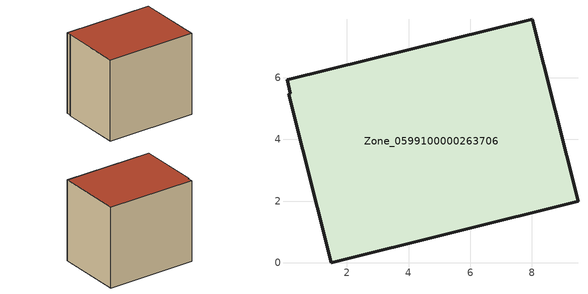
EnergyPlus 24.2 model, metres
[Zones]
Zone_0599100000263706
 floor ground (C_G): 0.17,5.49 0.06,5.93 8.01,7.9 9.49,1.99 1.49,0 0.11,5.46 z0
 wall outside (C_F): 9.49,1.99 8.01,7.9 0.06,5.93 0.17,5.49 0.11,5.46 1.49,0 9.49,1.99 z0:7.48
 roof outside (C_R): 0.06,5.93 0.17,5.49 0.11,5.46 1.49,0 9.49,1.99 8.01,7.9 z7.48
[BUILDING]
Pand.0599100000263706: North Axis=0; Terrain=City; Loads Convergence Tolerance Value=0.04; Temperature Convergence Tolerance Value=0.4; Solar Distribution=FullExterior; Maximum Number of Warmup Days=25; Minimum Number of Warmup Days=1
[Site:Location]
Rotterdam.The.Hague.AP_ZH_NLD Design_Conditions: Latitude=51.96; Longitude=4.45; Time Zone=1; Elevation=-4.5
[SITE:GROUNDTEMPERATURE:BUILDINGSURFACE]
18, 18, 18, 18, 18, 18, 18, 18, 18, 18, 18, 18
[MATERIAL] Thermal Absorptance=0.9; Solar Absorptance=0.7; Visible Absorptance=0.7
Name | Roughness | Thickness | Conductivity | Density | Specific Heat
G.TI.1965-1974 | MediumSmooth | 0.15 | 0.882353 | 540 | 1210
F.TI.1965-1974 | Rough | 0.3 | 0.697674 | 1920 | 840
R.TI.1965-1974 | MediumRough | 0.2 | 0.232558 | 1500 | 1000
[CONSTRUCTION]
C_G: G.TI.1965-1974
C_F: F.TI.1965-1974
C_R: R.TI.1965-1974
[ZONE]
Zone_0599100000263706: Type=1; Multiplier=1; Ceiling Height=Autocalculate; Volume=Autocalculate; Floor Area=autocalculate; Part of Total Floor Area=Yes
[ZONEINFILTRATION:DESIGNFLOWRATE]
Infil_Zone_0599100000263706: Zone or ZoneList or Space or SpaceList=Zone_0599100000263706; Schedule=AlwaysOn; Design Flow Rate Calculation Method=Flow/Area; Flow Rate per Floor Area=0.003; Constant Term Coefficient=1; Temperature Term Coefficient=0; Velocity Term Coefficient=0; Velocity Squared Term Coefficient=0
[HVACTEMPLATE:ZONE:IDEALLOADSAIRSYSTEM]
Zone_0599100000263706: Maximum Heating Supply Air Temperature=50; Minimum Cooling Supply Air Temperature=13; Maximum Heating Supply Air Humidity Ratio=0.0156; Minimum Cooling Supply Air Humidity Ratio=0.0077; Heating Limit=NoLimit; Cooling Limit=NoLimit; Dehumidification Control Type=ConstantSensibleHeatRatio; Cooling Sensible Heat Ratio=0.7; Dehumidification Setpoint=60; Humidification Control Type=None; Humidification Setpoint=30; Outdoor Air Method=None; Outdoor Air Flow Rate per Person=0.00944; Outdoor Air Flow Rate per Zone Floor Area=0; Outdoor Air Flow Rate per Zone=0; Demand Controlled Ventilation Type=None; Outdoor Air Economizer Type=NoEconomizer; Heat Recovery Type=None; Sensible Heat Recovery Effectiveness=0.7; Latent Heat Recovery Effectiveness=0.65
[ZONECONTROL:THERMOSTAT]
ThermostatControl_Zone_0599100000263706: Zone or ZoneList=Zone_0599100000263706; Control Type Schedule=DualSetpointControlType; Control 1=Thermostat_Zone_0599100000263706; Temperature Difference Between Cutout And Setpoint=0
[THERMOSTATSETPOINT:DUALSETPOINT]
Thermostat_Zone_0599100000263706: Heating Setpoint Temperature Schedule=HeatingSetpoint_Zone_0599100000263706; Cooling Setpoint Temperature Schedule=CoolingSetpoint_Zone_0599100000263706
[SCHEDULE:COMPACT]
HeatingSetpoint_Zone_0599100000263706: Through: 12/31, For: AllDays, Until: 24:00, 21
CoolingSetpoint_Zone_0599100000263706: Through: 12/31, For: AllDays, Until: 24:00, 24
DualSetpointControlType: Through: 12/31, For: AllDays, Until: 24:00, 4
AlwaysOn: Through: 12/31, For: AllDays, Until: 24:00, 1
